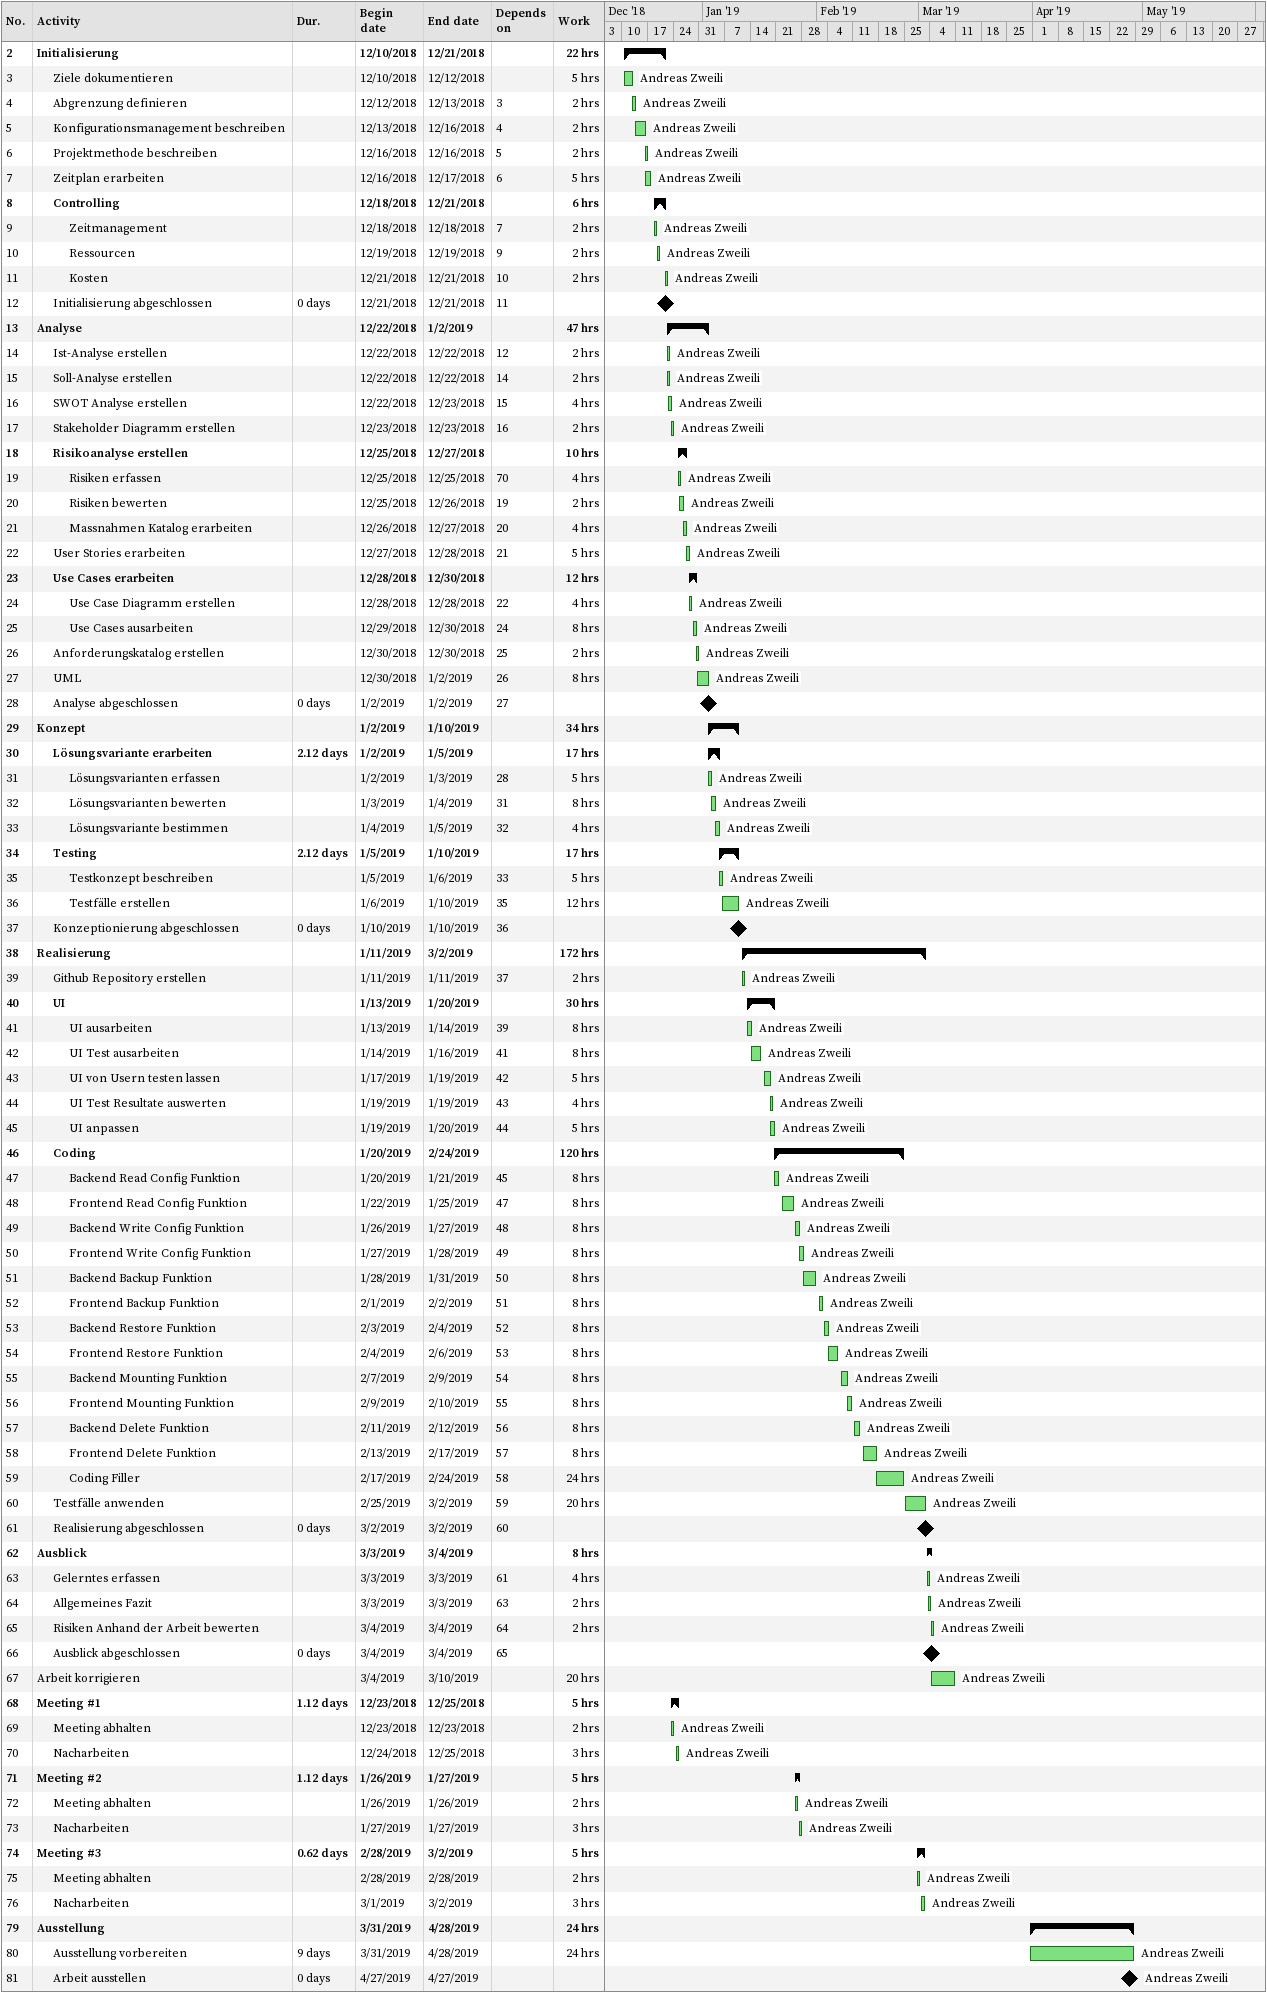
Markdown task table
| ID | Level | Task | Duration | Start | Finish | Predecessors | Resources | Work (h) |
|---|---|---|---|---|---|---|---|---|
| 2 | 1 | **Initialisierung** |  | 2018-12-10 | 2018-12-21 |  |  | 22 |
| 3 | 2 | Ziele dokumentieren |  | 2018-12-10 | 2018-12-12 |  | Andreas Zweili | 5 |
| 4 | 2 | Abgrenzung definieren |  | 2018-12-12 | 2018-12-13 | 3 | Andreas Zweili | 2 |
| 5 | 2 | Konfigurationsmanagement beschreiben |  | 2018-12-13 | 2018-12-16 | 4 | Andreas Zweili | 2 |
| 6 | 2 | Projektmethode beschreiben |  | 2018-12-16 | 2018-12-16 | 5 | Andreas Zweili | 2 |
| 7 | 2 | Zeitplan erarbeiten |  | 2018-12-16 | 2018-12-17 | 6 | Andreas Zweili | 5 |
| 8 | 2 | **Controlling** |  | 2018-12-18 | 2018-12-21 |  |  | 6 |
| 9 | 3 | Zeitmanagement |  | 2018-12-18 | 2018-12-18 | 7 | Andreas Zweili | 2 |
| 10 | 3 | Ressourcen |  | 2018-12-19 | 2018-12-19 | 9 | Andreas Zweili | 2 |
| 11 | 3 | Kosten |  | 2018-12-21 | 2018-12-21 | 10 | Andreas Zweili | 2 |
| 12 | 2 | Initialisierung abgeschlossen | 0d | 2018-12-21 | 2018-12-21 | 11 |  |  |
| 13 | 1 | **Analyse** |  | 2018-12-22 | 2019-01-02 |  |  | 47 |
| 14 | 2 | Ist-Analyse erstellen |  | 2018-12-22 | 2018-12-22 | 12 | Andreas Zweili | 2 |
| 15 | 2 | Soll-Analyse erstellen |  | 2018-12-22 | 2018-12-22 | 14 | Andreas Zweili | 2 |
| 16 | 2 | SWOT Analyse erstellen |  | 2018-12-22 | 2018-12-23 | 15 | Andreas Zweili | 4 |
| 17 | 2 | Stakeholder Diagramm erstellen |  | 2018-12-23 | 2018-12-23 | 16 | Andreas Zweili | 2 |
| 18 | 2 | **Risikoanalyse erstellen** |  | 2018-12-25 | 2018-12-27 |  |  | 10 |
| 19 | 3 | Risiken erfassen |  | 2018-12-25 | 2018-12-25 | 70 | Andreas Zweili | 4 |
| 20 | 3 | Risiken bewerten |  | 2018-12-25 | 2018-12-26 | 19 | Andreas Zweili | 2 |
| 21 | 3 | Massnahmen Katalog erarbeiten |  | 2018-12-26 | 2018-12-27 | 20 | Andreas Zweili | 4 |
| 22 | 2 | User Stories erarbeiten |  | 2018-12-27 | 2018-12-28 | 21 | Andreas Zweili | 5 |
| 23 | 2 | **Use Cases erarbeiten** |  | 2018-12-28 | 2018-12-30 |  |  | 12 |
| 24 | 3 | Use Case Diagramm erstellen |  | 2018-12-28 | 2018-12-28 | 22 | Andreas Zweili | 4 |
| 25 | 3 | Use Cases ausarbeiten |  | 2018-12-29 | 2018-12-30 | 24 | Andreas Zweili | 8 |
| 26 | 2 | Anforderungskatalog erstellen |  | 2018-12-30 | 2018-12-30 | 25 | Andreas Zweili | 2 |
| 27 | 2 | UML |  | 2018-12-30 | 2019-01-02 | 26 | Andreas Zweili | 8 |
| 28 | 2 | Analyse abgeschlossen | 0d | 2019-01-02 | 2019-01-02 | 27 |  |  |
| 29 | 1 | **Konzept** |  | 2019-01-02 | 2019-01-10 |  |  | 34 |
| 30 | 2 | **Lösungsvariante erarbeiten** | 2.12d | 2019-01-02 | 2019-01-05 |  |  | 17 |
| 31 | 3 | Lösungsvarianten erfassen |  | 2019-01-02 | 2019-01-03 | 28 | Andreas Zweili | 5 |
| 32 | 3 | Lösungsvarianten bewerten |  | 2019-01-03 | 2019-01-04 | 31 | Andreas Zweili | 8 |
| 33 | 3 | Lösungsvariante bestimmen |  | 2019-01-04 | 2019-01-05 | 32 | Andreas Zweili | 4 |
| 34 | 2 | **Testing** | 2.12d | 2019-01-05 | 2019-01-10 |  |  | 17 |
| 35 | 3 | Testkonzept beschreiben |  | 2019-01-05 | 2019-01-06 | 33 | Andreas Zweili | 5 |
| 36 | 3 | Testfälle erstellen |  | 2019-01-06 | 2019-01-10 | 35 | Andreas Zweili | 12 |
| 37 | 2 | Konzeptionierung abgeschlossen | 0d | 2019-01-10 | 2019-01-10 | 36 |  |  |
| 38 | 1 | **Realisierung** |  | 2019-01-11 | 2019-03-02 |  |  | 172 |
| 39 | 2 | Github Repository erstellen |  | 2019-01-11 | 2019-01-11 | 37 | Andreas Zweili | 2 |
| 40 | 2 | **UI** |  | 2019-01-13 | 2019-01-20 |  |  | 30 |
| 41 | 3 | UI ausarbeiten |  | 2019-01-13 | 2019-01-14 | 39 | Andreas Zweili | 8 |
| 42 | 3 | UI Test ausarbeiten |  | 2019-01-14 | 2019-01-16 | 41 | Andreas Zweili | 8 |
| 43 | 3 | UI von Usern testen lassen |  | 2019-01-17 | 2019-01-19 | 42 | Andreas Zweili | 5 |
| 44 | 3 | UI Test Resultate auswerten |  | 2019-01-19 | 2019-01-19 | 43 | Andreas Zweili | 4 |
| 45 | 3 | UI anpassen |  | 2019-01-19 | 2019-01-20 | 44 | Andreas Zweili | 5 |
| 46 | 2 | **Coding** |  | 2019-01-20 | 2019-02-24 |  |  | 120 |
| 47 | 3 | Backend Read Config Funktion |  | 2019-01-20 | 2019-01-21 | 45 | Andreas Zweili | 8 |
| 48 | 3 | Frontend Read Config Funktion |  | 2019-01-22 | 2019-01-25 | 47 | Andreas Zweili | 8 |
| 49 | 3 | Backend Write Config Funktion |  | 2019-01-26 | 2019-01-27 | 48 | Andreas Zweili | 8 |
| 50 | 3 | Frontend Write Config Funktion |  | 2019-01-27 | 2019-01-28 | 49 | Andreas Zweili | 8 |
| 51 | 3 | Backend Backup Funktion |  | 2019-01-28 | 2019-01-31 | 50 | Andreas Zweili | 8 |
| 52 | 3 | Frontend Backup Funktion |  | 2019-02-01 | 2019-02-02 | 51 | Andreas Zweili | 8 |
| 53 | 3 | Backend Restore Funktion |  | 2019-02-03 | 2019-02-04 | 52 | Andreas Zweili | 8 |
| 54 | 3 | Frontend Restore Funktion |  | 2019-02-04 | 2019-02-06 | 53 | Andreas Zweili | 8 |
| 55 | 3 | Backend Mounting Funktion |  | 2019-02-07 | 2019-02-09 | 54 | Andreas Zweili | 8 |
| 56 | 3 | Frontend Mounting Funktion |  | 2019-02-09 | 2019-02-10 | 55 | Andreas Zweili | 8 |
| 57 | 3 | Backend Delete Funktion |  | 2019-02-11 | 2019-02-12 | 56 | Andreas Zweili | 8 |
| 58 | 3 | Frontend Delete Funktion |  | 2019-02-13 | 2019-02-17 | 57 | Andreas Zweili | 8 |
| 59 | 3 | Coding Filler |  | 2019-02-17 | 2019-02-24 | 58 | Andreas Zweili | 24 |
| 60 | 2 | Testfälle anwenden |  | 2019-02-25 | 2019-03-02 | 59 | Andreas Zweili | 20 |
| 61 | 2 | Realisierung abgeschlossen | 0d | 2019-03-02 | 2019-03-02 | 60 |  |  |
| 62 | 1 | **Ausblick** |  | 2019-03-03 | 2019-03-04 |  |  | 8 |
| 63 | 2 | Gelerntes erfassen |  | 2019-03-03 | 2019-03-03 | 61 | Andreas Zweili | 4 |
| 64 | 2 | Allgemeines Fazit |  | 2019-03-03 | 2019-03-03 | 63 | Andreas Zweili | 2 |
| 65 | 2 | Risiken Anhand der Arbeit bewerten |  | 2019-03-04 | 2019-03-04 | 64 | Andreas Zweili | 2 |
| 66 | 2 | Ausblick abgeschlossen | 0d | 2019-03-04 | 2019-03-04 | 65 |  |  |
| 67 | 1 | Arbeit korrigieren |  | 2019-03-04 | 2019-03-10 |  | Andreas Zweili | 20 |
| 68 | 1 | **Meeting #1** | 1.12d | 2018-12-23 | 2018-12-25 |  |  | 5 |
| 69 | 2 | Meeting abhalten |  | 2018-12-23 | 2018-12-23 |  | Andreas Zweili | 2 |
| 70 | 2 | Nacharbeiten |  | 2018-12-24 | 2018-12-25 |  | Andreas Zweili | 3 |
| 71 | 1 | **Meeting #2** | 1.12d | 2019-01-26 | 2019-01-27 |  |  | 5 |
| 72 | 2 | Meeting abhalten |  | 2019-01-26 | 2019-01-26 |  | Andreas Zweili | 2 |
| 73 | 2 | Nacharbeiten |  | 2019-01-27 | 2019-01-27 |  | Andreas Zweili | 3 |
| 74 | 1 | **Meeting #3** | 0.62d | 2019-02-28 | 2019-03-02 |  |  | 5 |
| 75 | 2 | Meeting abhalten |  | 2019-02-28 | 2019-02-28 |  | Andreas Zweili | 2 |
| 76 | 2 | Nacharbeiten |  | 2019-03-01 | 2019-03-02 |  | Andreas Zweili | 3 |
| 79 | 1 | **Ausstellung** |  | 2019-03-31 | 2019-04-28 |  |  | 24 |
| 80 | 2 | Ausstellung vorbereiten | 9d | 2019-03-31 | 2019-04-28 |  | Andreas Zweili | 24 |
| 81 | 2 | Arbeit ausstellen | 0d | 2019-04-27 | 2019-04-27 |  | Andreas Zweili |  |
